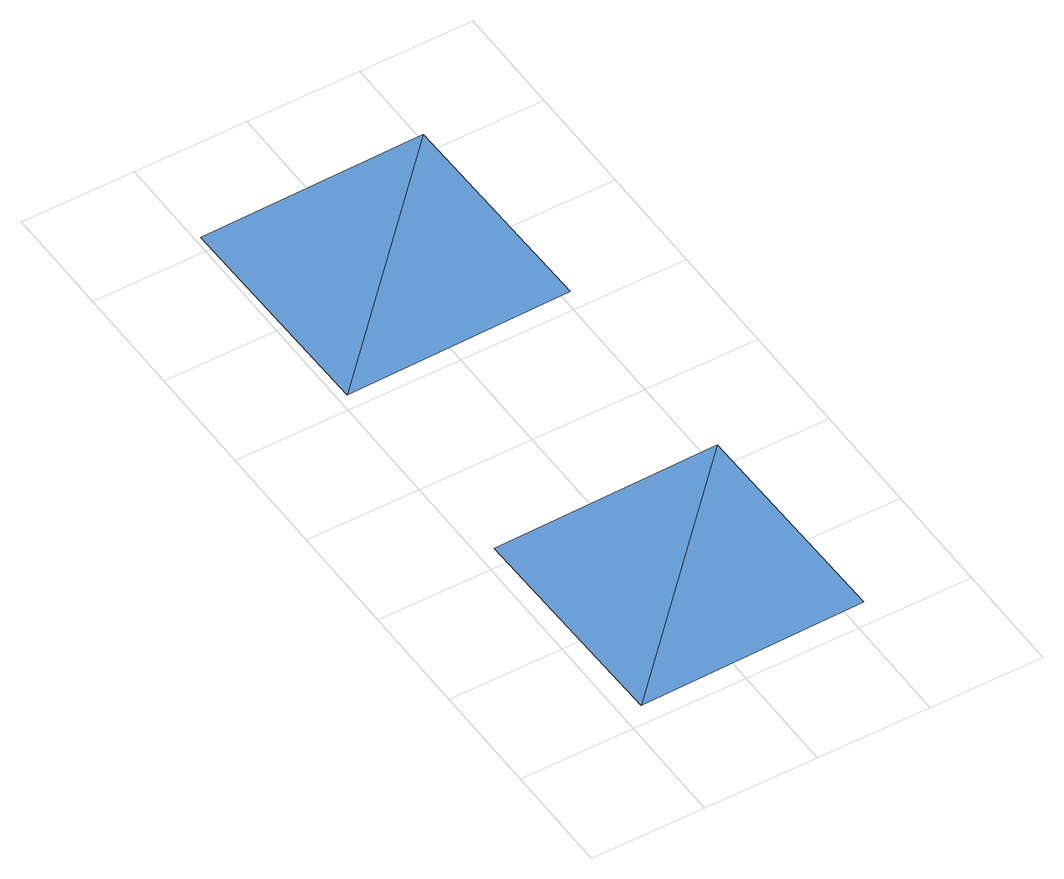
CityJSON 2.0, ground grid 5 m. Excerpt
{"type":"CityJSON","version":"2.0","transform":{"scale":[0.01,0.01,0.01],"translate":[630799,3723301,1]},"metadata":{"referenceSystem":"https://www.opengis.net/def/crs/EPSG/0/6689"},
"CityObjects":{
"waterbody1":{"type":"WaterBody","attributes":{"name":"福岡県津波浸水想定図","class":"1140","function":"2","WaterBodyTsunamiRiskAttribute.description":"1","WaterBodyTsunamiRiskAttribute.rank":"1"},"geometry":[{"type":"MultiSurface","lod":"1","boundaries":[[[0,1,2]],[[2,3,0]],[[4,5,6]],[[6,7,4]]]}]}
},
"vertices":[
[1062,1090,103],[62,1071,103],[82,71,103],[1081,91,103],[1023,3090,85],[24,3071,85],[43,2071,85],[1042,2090,85]
]}
